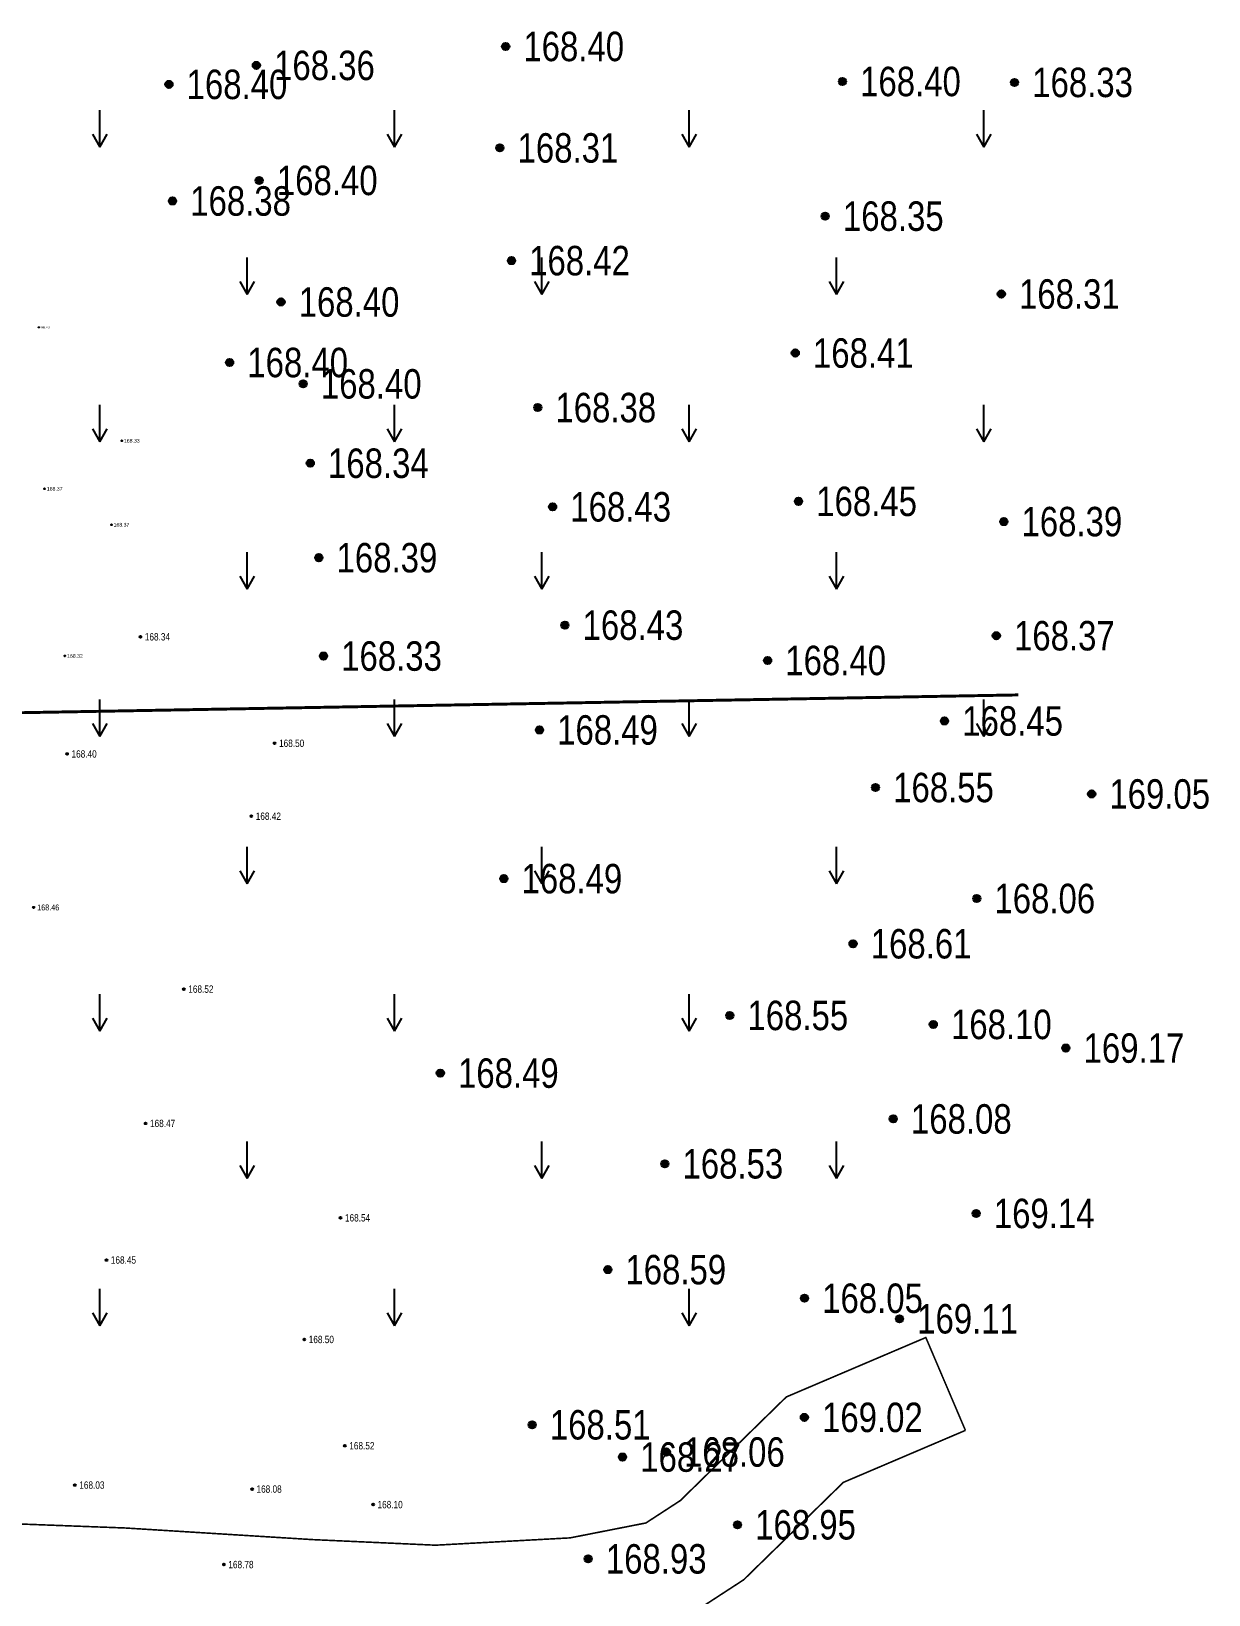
# Model space of a CAD drawing. Header units: inches. Extents: x 574207 to 574416, y 2880304 to 2880589.
# Drawn here: x 574376.4 to 574416.4, y 2880424.6 to 2880477.6 of the extents above; entities that cross this region are included whole.
import ezdxf
from ezdxf.enums import TextEntityAlignment as Align

# ---------------------------------------------------------------- set-up
doc = ezdxf.new("R2010")
doc.units = ezdxf.units.IN
doc.header["$MEASUREMENT"] = 0
for name, color, linetype in [('DLSS', 8, 'Continuous'), ('GCD', 8, 'Continuous'), ('ZBTZ', 8, 'Continuous')]:
    doc.layers.add(name, color=color, linetype=linetype)
doc.styles.get("Standard").update_dxf_attribs({"font": 'arial.ttf'})

# ---------------------------------------------------------------- blocks, each defined once
blk = doc.blocks.new('gc120')
for p, q in [((0, 0), (0, 2.5)), ((-0.5, 0.87), (0, 0)), ((0, 0), (0.5, 0.87))]:
    blk.add_line(p, q)
blk = doc.blocks.new('gc200')
h = blk.add_hatch(color=256)
edge = h.paths.add_edge_path()
edge.add_arc((0, 0), 0.25, 0, 360)
blk.add_circle((0, 0), 0.25)

msp = doc.modelspace()

# ---------------------------------------------------------------- linework, layer by layer
at = {"layer": 'DLSS', "color": 4, "linetype": 'Continuous', "flags": 128}
for points, elevation in [([(574361.207, 2880425.914, 0.054, 0.054, 0), (574361.584, 2880426.099, 0.054, 0.054, 0), (574365.125, 2880426.729, 0.054, 0.054, 0), (574369.081, 2880427.097, 0.054, 0.054, 0), (574375.057, 2880427.02, 0.054, 0.054, 0), (574379.593, 2880426.848, 0.054, 0.054, 0), (574385.946, 2880426.454, 0.054, 0.054, 0), (574390.125, 2880426.264, 0.054, 0.054, 0), (574394.689, 2880426.512, 0.054, 0.054, 0), (574397.263, 2880427.018, 0.054, 0.054, 0), (574398.429, 2880427.777, 0.054, 0.054, 0), (574402.026, 2880431.294, 0.054, 0.054, 0), (574406.76, 2880433.311, 0.054, 0.054, 0), (574408.103, 2880430.16, 0, 0, 0)], 162.405), ([(574408.103, 2880430.16, 0.054, 0.054, 0), (574403.961, 2880428.395, 0.054, 0.054, 0), (574400.581, 2880425.091, 0.054, 0.054, 0), (574398.575, 2880423.785, 0.054, 0.054, 0)], 162.851)]:
    msp.add_lwpolyline(points, format="xyseb", dxfattribs=dict(at, elevation=elevation))
at = {"layer": 'ZBTZ', "linetype": 'Continuous', "const_width": 0.1, "elevation": 161.996, "flags": 128}
msp.add_lwpolyline([(574374.69, 2880454.489), (574409.9, 2880455.117)], dxfattribs=at)

# ---------------------------------------------------------------- block references
at = {"layer": 'GCD', "linetype": 'Continuous'}
ref = msp.add_blockref('gc200', (574392.505, 2880477.122, 168.395), dxfattribs=dict(at, xscale=0.5, yscale=0.5, zscale=0.5))
ref.add_attrib('height', '168.40', dxfattribs={"linetype": 'Continuous', "height": 1, "width": 0.8}).set_placement((574393.105, 2880477.122, 168.395), align=Align.MIDDLE_LEFT)
ref = msp.add_blockref('gc200', (574384.048, 2880476.479, 168.358), dxfattribs=dict(at, xscale=0.5, yscale=0.5, zscale=0.5))
ref.add_attrib('height', '168.36', dxfattribs={"linetype": 'Continuous', "height": 1, "width": 0.8}).set_placement((574384.648, 2880476.479, 168.358), align=Align.MIDDLE_LEFT)
ref = msp.add_blockref('gc200', (574381.081, 2880475.835, 168.395), dxfattribs=dict(at, xscale=0.5, yscale=0.5, zscale=0.5))
ref.add_attrib('height', '168.40', dxfattribs={"linetype": 'Continuous', "height": 1, "width": 0.8}).set_placement((574381.681, 2880475.835, 168.395), align=Align.MIDDLE_LEFT)
ref = msp.add_blockref('gc200', (574403.93, 2880475.933, 168.398), dxfattribs=dict(at, xscale=0.5, yscale=0.5, zscale=0.5))
ref.add_attrib('height', '168.40', dxfattribs={"linetype": 'Continuous', "height": 1, "width": 0.8}).set_placement((574404.53, 2880475.933, 168.398), align=Align.MIDDLE_LEFT)
ref = msp.add_blockref('gc200', (574409.77, 2880475.902, 168.331), dxfattribs=dict(at, xscale=0.5, yscale=0.5, zscale=0.5))
ref.add_attrib('height', '168.33', dxfattribs={"linetype": 'Continuous', "height": 1, "width": 0.8}).set_placement((574410.37, 2880475.902, 168.331), align=Align.MIDDLE_LEFT)
ref = msp.add_blockref('gc200', (574392.309, 2880473.679, 168.313), dxfattribs=dict(at, xscale=0.5, yscale=0.5, zscale=0.5))
ref.add_attrib('height', '168.31', dxfattribs={"linetype": 'Continuous', "height": 1, "width": 0.8}).set_placement((574392.909, 2880473.679, 168.313), align=Align.MIDDLE_LEFT)
ref = msp.add_blockref('gc200', (574384.143, 2880472.576, 168.403), dxfattribs=dict(at, xscale=0.5, yscale=0.5, zscale=0.5))
ref.add_attrib('height', '168.40', dxfattribs={"linetype": 'Continuous', "height": 1, "width": 0.8}).set_placement((574384.743, 2880472.576, 168.403), align=Align.MIDDLE_LEFT)
ref = msp.add_blockref('gc200', (574381.203, 2880471.878, 168.384), dxfattribs=dict(at, xscale=0.5, yscale=0.5, zscale=0.5))
ref.add_attrib('height', '168.38', dxfattribs={"linetype": 'Continuous', "height": 1, "width": 0.8}).set_placement((574381.803, 2880471.878, 168.384), align=Align.MIDDLE_LEFT)
ref = msp.add_blockref('gc200', (574403.347, 2880471.364, 168.345), dxfattribs=dict(at, xscale=0.5, yscale=0.5, zscale=0.5))
ref.add_attrib('height', '168.35', dxfattribs={"linetype": 'Continuous', "height": 1, "width": 0.8}).set_placement((574403.947, 2880471.364, 168.345), align=Align.MIDDLE_LEFT)
ref = msp.add_blockref('gc200', (574392.701, 2880469.854, 168.421), dxfattribs=dict(at, xscale=0.5, yscale=0.5, zscale=0.5))
ref.add_attrib('height', '168.42', dxfattribs={"linetype": 'Continuous', "height": 1, "width": 0.8}).set_placement((574393.301, 2880469.854, 168.421), align=Align.MIDDLE_LEFT)
ref = msp.add_blockref('gc200', (574384.883, 2880468.451, 168.404), dxfattribs=dict(at, xscale=0.5, yscale=0.5, zscale=0.5))
ref.add_attrib('height', '168.40', dxfattribs={"linetype": 'Continuous', "height": 1, "width": 0.8}).set_placement((574385.483, 2880468.451, 168.404), align=Align.MIDDLE_LEFT)
ref = msp.add_blockref('gc200', (574409.322, 2880468.722, 168.314), dxfattribs=dict(at, xscale=0.5, yscale=0.5, zscale=0.5))
ref.add_attrib('height', '168.31', dxfattribs={"linetype": 'Continuous', "height": 1, "width": 0.8}).set_placement((574409.922, 2880468.722, 168.314), align=Align.MIDDLE_LEFT)
ref = msp.add_blockref('gc200', (574376.666, 2880467.591, 168.433), dxfattribs=dict(at, xscale=0.0375, yscale=0.0375, zscale=0.0375))
ref.add_attrib('height', '168.43', dxfattribs={"linetype": 'Continuous', "height": 0.075, "width": 0.8}).set_placement((574376.711, 2880467.591, 168.433), align=Align.MIDDLE_LEFT)
ref = msp.add_blockref('gc200', (574383.14, 2880466.397, 168.399), dxfattribs=dict(at, xscale=0.5, yscale=0.5, zscale=0.5))
ref.add_attrib('height', '168.40', dxfattribs={"linetype": 'Continuous', "height": 1, "width": 0.8}).set_placement((574383.74, 2880466.397, 168.399), align=Align.MIDDLE_LEFT)
ref = msp.add_blockref('gc200', (574402.331, 2880466.719, 168.407), dxfattribs=dict(at, xscale=0.5, yscale=0.5, zscale=0.5))
ref.add_attrib('height', '168.41', dxfattribs={"linetype": 'Continuous', "height": 1, "width": 0.8}).set_placement((574402.931, 2880466.719, 168.407), align=Align.MIDDLE_LEFT)
ref = msp.add_blockref('gc200', (574385.635, 2880465.672, 168.403), dxfattribs=dict(at, xscale=0.5, yscale=0.5, zscale=0.5))
ref.add_attrib('height', '168.40', dxfattribs={"linetype": 'Continuous', "height": 1, "width": 0.8}).set_placement((574386.235, 2880465.672, 168.403), align=Align.MIDDLE_LEFT)
ref = msp.add_blockref('gc200', (574393.593, 2880464.868, 168.384), dxfattribs=dict(at, xscale=0.5, yscale=0.5, zscale=0.5))
ref.add_attrib('height', '168.38', dxfattribs={"linetype": 'Continuous', "height": 1, "width": 0.8}).set_placement((574394.193, 2880464.868, 168.384), align=Align.MIDDLE_LEFT)
ref = msp.add_blockref('gc200', (574379.48, 2880463.742, 168.329), dxfattribs=dict(at, xscale=0.0625, yscale=0.0625, zscale=0.0625))
ref.add_attrib('height', '168.33', dxfattribs={"linetype": 'Continuous', "height": 0.125, "width": 0.8}).set_placement((574379.555, 2880463.742, 168.329), align=Align.MIDDLE_LEFT)
ref = msp.add_blockref('gc200', (574385.877, 2880462.979, 168.339), dxfattribs=dict(at, xscale=0.5, yscale=0.5, zscale=0.5))
ref.add_attrib('height', '168.34', dxfattribs={"linetype": 'Continuous', "height": 1, "width": 0.8}).set_placement((574386.477, 2880462.979, 168.339), align=Align.MIDDLE_LEFT)
ref = msp.add_blockref('gc200', (574376.864, 2880462.114, 84.187), dxfattribs=dict(at, xscale=0.0625, yscale=0.0625, zscale=0.0625))
ref.add_attrib('height', '168.37', dxfattribs={"linetype": 'Continuous', "height": 0.125, "width": 0.8}).set_placement((574376.939, 2880462.114, 84.187), align=Align.MIDDLE_LEFT)
ref = msp.add_blockref('gc200', (574394.098, 2880461.499, 168.427), dxfattribs=dict(at, xscale=0.5, yscale=0.5, zscale=0.5))
ref.add_attrib('height', '168.43', dxfattribs={"linetype": 'Continuous', "height": 1, "width": 0.8}).set_placement((574394.698, 2880461.499, 168.427), align=Align.MIDDLE_LEFT)
ref = msp.add_blockref('gc200', (574402.442, 2880461.686, 168.448), dxfattribs=dict(at, xscale=0.5, yscale=0.5, zscale=0.5))
ref.add_attrib('height', '168.45', dxfattribs={"linetype": 'Continuous', "height": 1, "width": 0.8}).set_placement((574403.042, 2880461.686, 168.448), align=Align.MIDDLE_LEFT)
ref = msp.add_blockref('gc200', (574409.406, 2880460.998, 168.389), dxfattribs=dict(at, xscale=0.5, yscale=0.5, zscale=0.5))
ref.add_attrib('height', '168.39', dxfattribs={"linetype": 'Continuous', "height": 1, "width": 0.8}).set_placement((574410.006, 2880460.998, 168.389), align=Align.MIDDLE_LEFT)
ref = msp.add_blockref('gc200', (574379.129, 2880460.893, 168.374), dxfattribs=dict(at, xscale=0.0625, yscale=0.0625, zscale=0.0625))
ref.add_attrib('height', '168.37', dxfattribs={"linetype": 'Continuous', "height": 0.125, "width": 0.8}).set_placement((574379.204, 2880460.893, 168.374), align=Align.MIDDLE_LEFT)
ref = msp.add_blockref('gc200', (574386.168, 2880459.774, 168.386), dxfattribs=dict(at, xscale=0.5, yscale=0.5, zscale=0.5))
ref.add_attrib('height', '168.39', dxfattribs={"linetype": 'Continuous', "height": 1, "width": 0.8}).set_placement((574386.768, 2880459.774, 168.386), align=Align.MIDDLE_LEFT)
ref = msp.add_blockref('gc200', (574394.515, 2880457.485, 168.429), dxfattribs=dict(at, xscale=0.5, yscale=0.5, zscale=0.5))
ref.add_attrib('height', '168.43', dxfattribs={"linetype": 'Continuous', "height": 1, "width": 0.8}).set_placement((574395.115, 2880457.485, 168.429), align=Align.MIDDLE_LEFT)
ref = msp.add_blockref('gc200', (574380.113, 2880457.089, 168.336), dxfattribs=dict(at, xscale=0.125, yscale=0.125, zscale=0.125))
ref.add_attrib('height', '168.34', dxfattribs={"linetype": 'Continuous', "height": 0.25, "width": 0.8}).set_placement((574380.263, 2880457.089, 168.336), align=Align.MIDDLE_LEFT)
ref = msp.add_blockref('gc200', (574409.152, 2880457.126, 168.367), dxfattribs=dict(at, xscale=0.5, yscale=0.5, zscale=0.5))
ref.add_attrib('height', '168.37', dxfattribs={"linetype": 'Continuous', "height": 1, "width": 0.8}).set_placement((574409.752, 2880457.126, 168.367), align=Align.MIDDLE_LEFT)
ref = msp.add_blockref('gc200', (574386.323, 2880456.436, 168.327), dxfattribs=dict(at, xscale=0.5, yscale=0.5, zscale=0.5))
ref.add_attrib('height', '168.33', dxfattribs={"linetype": 'Continuous', "height": 1, "width": 0.8}).set_placement((574386.923, 2880456.436, 168.327), align=Align.MIDDLE_LEFT)
ref = msp.add_blockref('gc200', (574401.393, 2880456.287, 168.402), dxfattribs=dict(at, xscale=0.5, yscale=0.5, zscale=0.5))
ref.add_attrib('height', '168.40', dxfattribs={"linetype": 'Continuous', "height": 1, "width": 0.8}).set_placement((574401.993, 2880456.287, 168.402), align=Align.MIDDLE_LEFT)
ref = msp.add_blockref('gc200', (574377.55, 2880456.441, 168.322), dxfattribs=dict(at, xscale=0.0625, yscale=0.0625, zscale=0.0625))
ref.add_attrib('height', '168.32', dxfattribs={"linetype": 'Continuous', "height": 0.125, "width": 0.8}).set_placement((574377.625, 2880456.441, 168.322), align=Align.MIDDLE_LEFT)
ref = msp.add_blockref('gc200', (574407.396, 2880454.233, 168.453), dxfattribs=dict(at, xscale=0.5, yscale=0.5, zscale=0.5))
ref.add_attrib('height', '168.45', dxfattribs={"linetype": 'Continuous', "height": 1, "width": 0.8}).set_placement((574407.996, 2880454.233, 168.453), align=Align.MIDDLE_LEFT)
ref = msp.add_blockref('gc200', (574393.651, 2880453.928, 168.492), dxfattribs=dict(at, xscale=0.5, yscale=0.5, zscale=0.5))
ref.add_attrib('height', '168.49', dxfattribs={"linetype": 'Continuous', "height": 1, "width": 0.8}).set_placement((574394.251, 2880453.928, 168.492), align=Align.MIDDLE_LEFT)
ref = msp.add_blockref('gc200', (574384.667, 2880453.476, 168.502), dxfattribs=dict(at, xscale=0.125, yscale=0.125, zscale=0.125))
ref.add_attrib('height', '168.50', dxfattribs={"linetype": 'Continuous', "height": 0.25, "width": 0.8}).set_placement((574384.817, 2880453.476, 168.502), align=Align.MIDDLE_LEFT)
ref = msp.add_blockref('gc200', (574377.625, 2880453.114, 168.401), dxfattribs=dict(at, xscale=0.125, yscale=0.125, zscale=0.125))
ref.add_attrib('height', '168.40', dxfattribs={"linetype": 'Continuous', "height": 0.25, "width": 0.8}).set_placement((574377.775, 2880453.114, 168.401), align=Align.MIDDLE_LEFT)
ref = msp.add_blockref('gc200', (574405.051, 2880451.976, 168.546), dxfattribs=dict(at, xscale=0.5, yscale=0.5, zscale=0.5))
ref.add_attrib('height', '168.55', dxfattribs={"linetype": 'Continuous', "height": 1, "width": 0.8}).set_placement((574405.651, 2880451.976, 168.546), align=Align.MIDDLE_LEFT)
ref = msp.add_blockref('gc200', (574412.387, 2880451.756, 169.053), dxfattribs=dict(at, xscale=0.5, yscale=0.5, zscale=0.5))
ref.add_attrib('height', '169.05', dxfattribs={"linetype": 'Continuous', "height": 1, "width": 0.8}).set_placement((574412.987, 2880451.756, 169.053), align=Align.MIDDLE_LEFT)
ref = msp.add_blockref('gc200', (574383.876, 2880451.001, 168.415), dxfattribs=dict(at, xscale=0.125, yscale=0.125, zscale=0.125))
ref.add_attrib('height', '168.42', dxfattribs={"linetype": 'Continuous', "height": 0.25, "width": 0.8}).set_placement((574384.026, 2880451.001, 168.415), align=Align.MIDDLE_LEFT)
ref = msp.add_blockref('gc200', (574392.442, 2880448.883, 168.49), dxfattribs=dict(at, xscale=0.5, yscale=0.5, zscale=0.5))
ref.add_attrib('height', '168.49', dxfattribs={"linetype": 'Continuous', "height": 1, "width": 0.8}).set_placement((574393.042, 2880448.883, 168.49), align=Align.MIDDLE_LEFT)
ref = msp.add_blockref('gc200', (574408.487, 2880448.209, 168.062), dxfattribs=dict(at, xscale=0.5, yscale=0.5, zscale=0.5))
ref.add_attrib('height', '168.06', dxfattribs={"linetype": 'Continuous', "height": 1, "width": 0.8}).set_placement((574409.087, 2880448.209, 168.062), align=Align.MIDDLE_LEFT)
ref = msp.add_blockref('gc200', (574376.491, 2880447.905, 168.463), dxfattribs=dict(at, xscale=0.1, yscale=0.1, zscale=0.1))
ref.add_attrib('height', '168.46', dxfattribs={"linetype": 'Continuous', "height": 0.2, "width": 0.8}).set_placement((574376.611, 2880447.905, 168.463), align=Align.MIDDLE_LEFT)
ref = msp.add_blockref('gc200', (574404.291, 2880446.673, 168.607), dxfattribs=dict(at, xscale=0.5, yscale=0.5, zscale=0.5))
ref.add_attrib('height', '168.61', dxfattribs={"linetype": 'Continuous', "height": 1, "width": 0.8}).set_placement((574404.891, 2880446.673, 168.607), align=Align.MIDDLE_LEFT)
ref = msp.add_blockref('gc200', (574381.587, 2880445.134, 168.517), dxfattribs=dict(at, xscale=0.125, yscale=0.125, zscale=0.125))
ref.add_attrib('height', '168.52', dxfattribs={"linetype": 'Continuous', "height": 0.25, "width": 0.8}).set_placement((574381.737, 2880445.134, 168.517), align=Align.MIDDLE_LEFT)
ref = msp.add_blockref('gc200', (574400.108, 2880444.241, 168.548), dxfattribs=dict(at, xscale=0.5, yscale=0.5, zscale=0.5))
ref.add_attrib('height', '168.55', dxfattribs={"linetype": 'Continuous', "height": 1, "width": 0.8}).set_placement((574400.708, 2880444.241, 168.548), align=Align.MIDDLE_LEFT)
ref = msp.add_blockref('gc200', (574407.014, 2880443.936, 168.097), dxfattribs=dict(at, xscale=0.5, yscale=0.5, zscale=0.5))
ref.add_attrib('height', '168.10', dxfattribs={"linetype": 'Continuous', "height": 1, "width": 0.8}).set_placement((574407.614, 2880443.936, 168.097), align=Align.MIDDLE_LEFT)
ref = msp.add_blockref('gc200', (574411.512, 2880443.134, 169.172), dxfattribs=dict(at, xscale=0.5, yscale=0.5, zscale=0.5))
ref.add_attrib('height', '169.17', dxfattribs={"linetype": 'Continuous', "height": 1, "width": 0.8}).set_placement((574412.112, 2880443.134, 169.172), align=Align.MIDDLE_LEFT)
ref = msp.add_blockref('gc200', (574390.288, 2880442.284, 168.49), dxfattribs=dict(at, xscale=0.5, yscale=0.5, zscale=0.5))
ref.add_attrib('height', '168.49', dxfattribs={"linetype": 'Continuous', "height": 1, "width": 0.8}).set_placement((574390.888, 2880442.284, 168.49), align=Align.MIDDLE_LEFT)
ref = msp.add_blockref('gc200', (574405.655, 2880440.729, 168.081), dxfattribs=dict(at, xscale=0.5, yscale=0.5, zscale=0.5))
ref.add_attrib('height', '168.08', dxfattribs={"linetype": 'Continuous', "height": 1, "width": 0.8}).set_placement((574406.255, 2880440.729, 168.081), align=Align.MIDDLE_LEFT)
ref = msp.add_blockref('gc200', (574380.289, 2880440.577, 168.469), dxfattribs=dict(at, xscale=0.125, yscale=0.125, zscale=0.125))
ref.add_attrib('height', '168.47', dxfattribs={"linetype": 'Continuous', "height": 0.25, "width": 0.8}).set_placement((574380.439, 2880440.577, 168.469), align=Align.MIDDLE_LEFT)
ref = msp.add_blockref('gc200', (574397.904, 2880439.206, 168.532), dxfattribs=dict(at, xscale=0.5, yscale=0.5, zscale=0.5))
ref.add_attrib('height', '168.53', dxfattribs={"linetype": 'Continuous', "height": 1, "width": 0.8}).set_placement((574398.504, 2880439.206, 168.532), align=Align.MIDDLE_LEFT)
ref = msp.add_blockref('gc200', (574408.467, 2880437.522, 169.141), dxfattribs=dict(at, xscale=0.5, yscale=0.5, zscale=0.5))
ref.add_attrib('height', '169.14', dxfattribs={"linetype": 'Continuous', "height": 1, "width": 0.8}).set_placement((574409.067, 2880437.522, 169.141), align=Align.MIDDLE_LEFT)
ref = msp.add_blockref('gc200', (574386.903, 2880437.373, 168.535), dxfattribs=dict(at, xscale=0.125, yscale=0.125, zscale=0.125))
ref.add_attrib('height', '168.54', dxfattribs={"linetype": 'Continuous', "height": 0.25, "width": 0.8}).set_placement((574387.053, 2880437.373, 168.535), align=Align.MIDDLE_LEFT)
ref = msp.add_blockref('gc200', (574378.96, 2880435.94, 168.454), dxfattribs=dict(at, xscale=0.125, yscale=0.125, zscale=0.125))
ref.add_attrib('height', '168.45', dxfattribs={"linetype": 'Continuous', "height": 0.25, "width": 0.8}).set_placement((574379.11, 2880435.94, 168.454), align=Align.MIDDLE_LEFT)
ref = msp.add_blockref('gc200', (574395.968, 2880435.615, 168.588), dxfattribs=dict(at, xscale=0.5, yscale=0.5, zscale=0.5))
ref.add_attrib('height', '168.59', dxfattribs={"linetype": 'Continuous', "height": 1, "width": 0.8}).set_placement((574396.568, 2880435.615, 168.588), align=Align.MIDDLE_LEFT)
ref = msp.add_blockref('gc200', (574402.643, 2880434.644, 168.05), dxfattribs=dict(at, xscale=0.5, yscale=0.5, zscale=0.5))
ref.add_attrib('height', '168.05', dxfattribs={"linetype": 'Continuous', "height": 1, "width": 0.8}).set_placement((574403.243, 2880434.644, 168.05), align=Align.MIDDLE_LEFT)
ref = msp.add_blockref('gc200', (574405.867, 2880433.947, 169.11), dxfattribs=dict(at, xscale=0.5, yscale=0.5, zscale=0.5))
ref.add_attrib('height', '169.11', dxfattribs={"linetype": 'Continuous', "height": 1, "width": 0.8}).set_placement((574406.467, 2880433.947, 169.11), align=Align.MIDDLE_LEFT)
ref = msp.add_blockref('gc200', (574385.674, 2880433.245, 168.495), dxfattribs=dict(at, xscale=0.125, yscale=0.125, zscale=0.125))
ref.add_attrib('height', '168.50', dxfattribs={"linetype": 'Continuous', "height": 0.25, "width": 0.8}).set_placement((574385.824, 2880433.245, 168.495), align=Align.MIDDLE_LEFT)
ref = msp.add_blockref('gc200', (574393.404, 2880430.35, 168.506), dxfattribs=dict(at, xscale=0.5, yscale=0.5, zscale=0.5))
ref.add_attrib('height', '168.51', dxfattribs={"linetype": 'Continuous', "height": 1, "width": 0.8}).set_placement((574394.004, 2880430.35, 168.506), align=Align.MIDDLE_LEFT)
ref = msp.add_blockref('gc200', (574402.639, 2880430.602, 169.021), dxfattribs=dict(at, xscale=0.5, yscale=0.5, zscale=0.5))
ref.add_attrib('height', '169.02', dxfattribs={"linetype": 'Continuous', "height": 1, "width": 0.8}).set_placement((574403.239, 2880430.602, 169.021), align=Align.MIDDLE_LEFT)
ref = msp.add_blockref('gc200', (574387.05, 2880429.64, 168.52), dxfattribs=dict(at, xscale=0.125, yscale=0.125, zscale=0.125))
ref.add_attrib('height', '168.52', dxfattribs={"linetype": 'Continuous', "height": 0.25, "width": 0.8}).set_placement((574387.2, 2880429.64, 168.52), align=Align.MIDDLE_LEFT)
ref = msp.add_blockref('gc200', (574396.471, 2880429.255, 168.274), dxfattribs=dict(at, xscale=0.5, yscale=0.5, zscale=0.5))
ref.add_attrib('height', '168.27', dxfattribs={"linetype": 'Continuous', "height": 1, "width": 0.8}).set_placement((574397.071, 2880429.255, 168.274), align=Align.MIDDLE_LEFT)
ref = msp.add_blockref('gc200', (574397.956, 2880429.426, 168.057), dxfattribs=dict(at, xscale=0.5, yscale=0.5, zscale=0.5))
ref.add_attrib('height', '168.06', dxfattribs={"linetype": 'Continuous', "height": 1, "width": 0.8}).set_placement((574398.556, 2880429.426, 168.057), align=Align.MIDDLE_LEFT)
ref = msp.add_blockref('gc200', (574377.89, 2880428.305, 168.029), dxfattribs=dict(at, xscale=0.125, yscale=0.125, zscale=0.125))
ref.add_attrib('height', '168.03', dxfattribs={"linetype": 'Continuous', "height": 0.25, "width": 0.8}).set_placement((574378.04, 2880428.305, 168.029), align=Align.MIDDLE_LEFT)
ref = msp.add_blockref('gc200', (574383.902, 2880428.168, 168.082), dxfattribs=dict(at, xscale=0.125, yscale=0.125, zscale=0.125))
ref.add_attrib('height', '168.08', dxfattribs={"linetype": 'Continuous', "height": 0.25, "width": 0.8}).set_placement((574384.052, 2880428.168, 168.082), align=Align.MIDDLE_LEFT)
ref = msp.add_blockref('gc200', (574388.007, 2880427.642, 168.103), dxfattribs=dict(at, xscale=0.125, yscale=0.125, zscale=0.125))
ref.add_attrib('height', '168.10', dxfattribs={"linetype": 'Continuous', "height": 0.25, "width": 0.8}).set_placement((574388.157, 2880427.642, 168.103), align=Align.MIDDLE_LEFT)
ref = msp.add_blockref('gc200', (574400.37, 2880426.956, 168.948), dxfattribs=dict(at, xscale=0.5, yscale=0.5, zscale=0.5))
ref.add_attrib('height', '168.95', dxfattribs={"linetype": 'Continuous', "height": 1, "width": 0.8}).set_placement((574400.97, 2880426.956, 168.948), align=Align.MIDDLE_LEFT)
ref = msp.add_blockref('gc200', (574395.304, 2880425.8, 168.93), dxfattribs=dict(at, xscale=0.5, yscale=0.5, zscale=0.5))
ref.add_attrib('height', '168.93', dxfattribs={"linetype": 'Continuous', "height": 1, "width": 0.8}).set_placement((574395.904, 2880425.8, 168.93), align=Align.MIDDLE_LEFT)
ref = msp.add_blockref('gc200', (574382.947, 2880425.607, 168.78), dxfattribs=dict(at, xscale=0.125, yscale=0.125, zscale=0.125))
ref.add_attrib('height', '168.78', dxfattribs={"linetype": 'Continuous', "height": 0.25, "width": 0.8}).set_placement((574383.097, 2880425.607, 168.78), align=Align.MIDDLE_LEFT)
at = {"layer": 'ZBTZ', "linetype": 'Continuous', "xscale": 0.5, "yscale": 0.5}
for p in [(574378.732, 2880473.709, 161.863), (574388.732, 2880473.709, 161.853), (574398.732, 2880473.709, 161.844), (574408.732, 2880473.709, 161.915), (574383.732, 2880468.709, 161.858), (574393.732, 2880468.709, 161.848), (574403.732, 2880468.709, 162.007), (574378.732, 2880463.709, 161.853), (574388.732, 2880463.709, 161.853), (574398.732, 2880463.709, 161.973), (574408.732, 2880463.709, 161.974), (574383.732, 2880458.709, 161.947), (574393.732, 2880458.709, 161.936), (574403.732, 2880458.709, 161.936), (574378.732, 2880453.709, 162), (574388.732, 2880453.709, 162), (574398.732, 2880453.709, 162.184), (574408.732, 2880453.709, 162.212), (574383.732, 2880448.709, 162.024), (574393.732, 2880448.709, 162.263), (574403.732, 2880448.709, 162.209), (574378.732, 2880443.709, 162.071), (574388.732, 2880443.709, 162.398), (574398.732, 2880443.709, 162.298), (574383.732, 2880438.709, 162.284), (574393.732, 2880438.709, 162.421), (574403.732, 2880438.709, 162.333), (574378.732, 2880433.709, 162.169), (574388.732, 2880433.709, 162.394), (574398.732, 2880433.709, 162.428)]:
    msp.add_blockref('gc120', p, dxfattribs=at)

doc.saveas('drawing.dxf')
